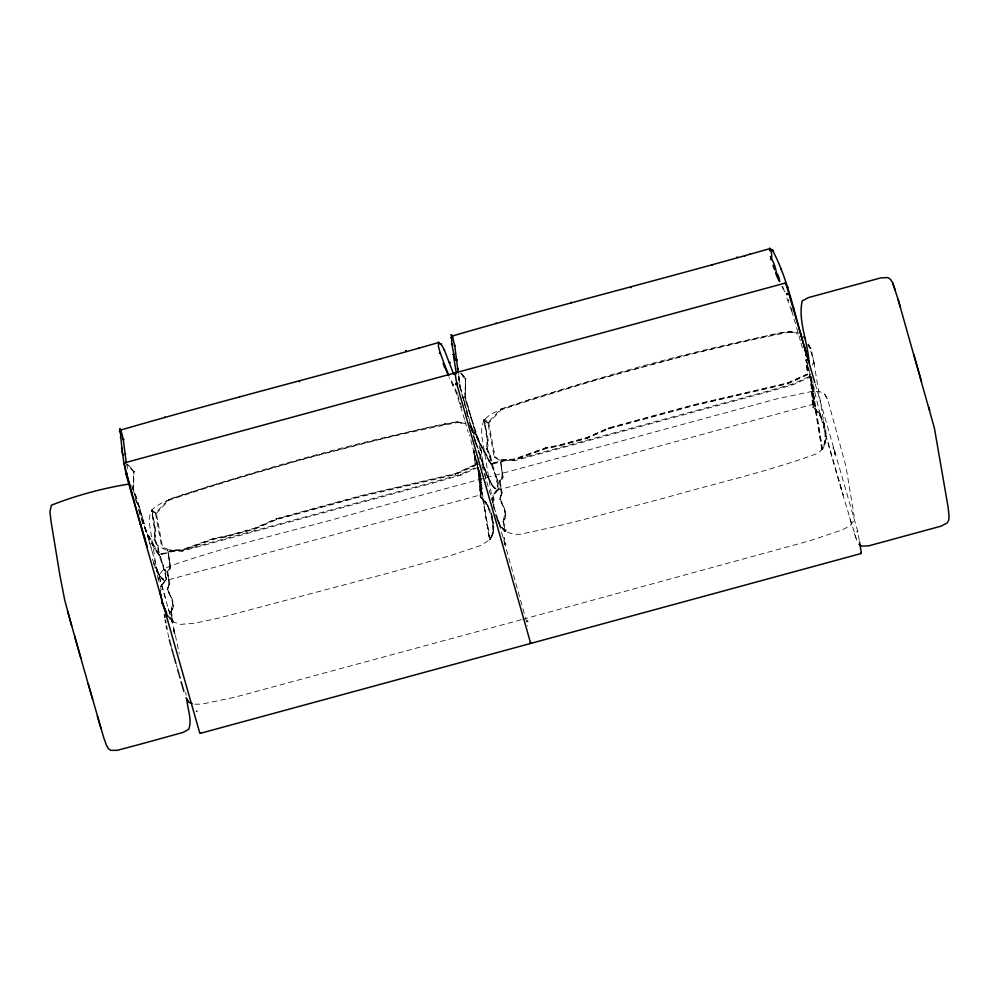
<?xml version="1.0" encoding="UTF-8"?>
<svg xmlns="http://www.w3.org/2000/svg" width="999" height="999" viewBox="0 0 999 999"><rect width="100%" height="100%" fill="white"/><g stroke="black" fill="none" stroke-linecap="round" stroke-linejoin="round"><path stroke-width="0.75" stroke-dasharray="5 3.75" d="M814.272 397.952C810.738 414.086 816.533 391.208 812.574 381.581M813.698 402.122L812.886 401.848M481.943 488.723L481.131 488.686L480.806 492.994L481.943 488.911L481.056 478.221M481.318 492.757L480.519 492.482M812.686 407.043C824.487 413.898 830.456 437.25 822.252 449.862C828.109 436.913 824.749 416.87 812.686 407.043L810.863 382.055L805.993 359.415C805.519 361.213 808.865 378.159 806.892 374.076L787.612 382.904L693.456 404.82L608.503 427.947L586.713 437.525L558.141 445.304L546.128 447.577L513.798 459.153L506.643 459.365L491.208 463.561L490.834 464.597L491.183 463.648L478.509 439.735L471.228 417.157L465.534 397.515L465.684 378.321L464.71 397.652L477.747 440.084L490.834 464.597L506.805 460.252L513.986 460.052L546.366 448.451L558.354 446.178L587.012 438.386L608.791 428.808L693.693 405.694L787.899 383.766L807.766 374.662L807.317 365.234M492.432 517.507L493.743 526.948L493.369 533.379L489.622 540.309L492.544 533.191L492.907 526.985L491.62 517.719L487.637 506.493L483.017 499.75L483.553 499.15L483.017 499.75L480.369 497.177L483.628 499.188L486.138 502.31L490.546 511.451M476.648 460.227L479.245 472.29L481.056 497.127L480.357 497.602M161.201 589.647C159.553 584.29 162.737 585.851 166.546 578.945L165.01 569.755L158.941 554.133L158.491 555.319L174.463 550.973L181.631 550.749L214.023 539.185L226.011 536.9L254.658 529.108L276.461 519.58L361.363 496.466L455.544 474.488L475.437 465.447L475.037 456.193M158.229 580.044L149.013 520.841L150.2 513.336L151.811 510.289L154.296 507.542L162.55 502.447L176.174 497.052L209.028 486.388L305.582 458.466L403.084 433.404L437.062 425.424L457.33 421.753C359.478 440.784 263.062 468.331 168.381 499.5L155.457 513.199L161.888 547.989L167.407 550.661L182.243 551.148L436.7 482.03L460.889 475.124L478.071 467.307L477.41 466.72L460.626 474.338L436.488 481.231L182.13 550.324L167.545 549.85L167.345 550.649L167.545 549.85M492.694 502.509C488.948 493.269 508.154 479.108 492.869 495.916M493.119 502.247L493.281 496.016L498.538 488.399C495.841 475.049 492.02 461.675 486.975 449.188L487.549 439.835L484.228 419.83L490.247 414.51L501.036 409.39L528.846 399.887L586.588 382.455L689.647 354.383L777.547 333.291L789.722 331.718L797.951 332.767M492.919 495.829C495.641 499.138 492.032 508.304 495.242 512.687M810.464 376.723L809.839 376.261L810.439 376.885L793.306 384.665L769.118 391.571L514.66 460.689L499.825 460.202L494.318 457.53L487.887 422.739L500.799 409.041C595.479 377.872 691.907 350.312 789.747 331.293L789.709 332.13L798.051 334.103M132.83 489.985L133.928 471.091L133.641 489.947M133.242 489.91L133.804 471.391L127.123 464.26M457.292 422.09L465.634 424.575M154.146 539.635L154.932 539.46L157.854 545.991L154.146 539.635L154.708 530.282L151.436 509.965L155.744 512.986L155.195 513.523L151.373 510.189M154.183 539.835C158.554 533.179 152.422 518.506 152.235 510.402L152.035 509.94M486.563 449.175L487.35 449.001L490.284 455.532L486.563 449.175L487.125 439.822L483.803 419.73C485.964 417.819 488.049 424.737 488.149 422.415M486.613 449.375C490.984 442.719 484.84 428.047 484.665 419.942L484.453 419.48M789.747 331.306L789.709 332.118C692.045 351.173 595.779 378.646 501.261 409.752L488.748 423.002L484.228 419.83L481.743 426.348L481.643 434.777L493.506 506.805M490.147 539.947L477.847 466.908L489.373 539.91M822.577 449.488L810.713 376.798M465.971 378.471L465.234 378.883L460.439 373.651M134.216 471.241L133.479 471.653L126.836 464.56M821.79 449.45L810.476 381.156L810.476 376.486M478.071 463.986L477.36 466.758L489.772 539.785L480.731 545.479L448.926 556.081L386.65 573.576L218.369 618.194L194.206 623.314L180.257 624.375L172.727 621.765L168.619 617.032M479.495 458.429L481.58 452.759L480.294 458.666M809.814 376.411L810.489 373.526M812.637 365.197C813.336 359.603 815.359 363.424 813.086 366.758M152.235 510.402L151.586 510.651M484.665 419.942L483.803 419.73M167.133 589.86C174.113 570.641 164.223 597.302 167.844 589.672C170.879 595.729 176.698 606.218 170.754 611.937C171.328 611.238 171.328 604.37 173.401 605.731M499.562 499.4C506.53 480.169 496.64 506.843 500.262 499.213C503.296 505.269 509.115 515.759 503.184 521.478C503.758 520.779 503.746 513.911 505.819 515.272M165.047 569.954L164.273 570.129L158.766 554.67L157.255 545.629L158.029 545.454M806.892 365.247L807.329 374.375L787.749 383.329L693.581 405.257L608.641 428.371L586.863 437.949L558.254 445.741L546.241 448.014L513.898 459.602L506.73 459.802L491.358 463.673L497.252 479.832L491.183 464.21L489.672 455.169L490.459 454.982M158.079 545.654L159.116 554.882L146.341 531.081L133.654 489.835M160.502 586.288C169.58 577.722 164.785 579.77 165.01 569.755M490.497 455.194L491.97 464.023L491.183 464.21M497.477 479.495C502.772 498.751 494.118 483.141 497.427 479.295M158.779 554.595C150.1 544.018 142.37 524.163 138.424 509.278M155.981 513.424L151.811 510.289L155.12 530.294L154.558 539.647C159.603 552.135 163.424 565.509 166.109 578.858L160.864 586.475M487.887 422.739L488.761 422.952L495.054 456.968L494.405 457.554L495.054 456.968L500.024 459.403L514.547 459.865L768.918 390.771L793.044 383.878L809.839 376.261M158.779 554.52L174.301 550.099L181.456 549.875L213.786 538.336L225.799 536.038L254.37 528.271L276.174 518.743L361.139 495.616L455.269 473.638L474.575 464.872C476.523 468.893 473.226 452.372 473.838 450.561M488.748 479.845L489.46 479.458L492.544 485.851L486.438 474.7L478.059 450.974M156.468 570.779C165.797 582.767 156.818 574.388 154.758 567.007M152.298 559.003L157.23 570.491L156.518 570.879M489.398 539.635L490.172 539.66M821.815 449.175L822.589 449.2M472.052 444.792L469.58 434.827M169.743 583.841L168.931 583.841L166.933 571.778C171.503 561.251 171.84 570.879 166.933 571.778M173.401 605.931C171.541 598.651 172.715 599.55 167.133 590.059M170.642 611.55L171.453 611.55L173.052 622.215L169.867 619.492L170.504 618.968L173.139 621.753M502.16 493.381L501.361 493.369L499.363 481.318C503.921 470.791 504.258 480.407 499.363 481.318M505.819 515.472C503.958 508.191 505.132 509.09 499.562 499.6M503.071 521.091C511.476 541.146 499.675 528.384 496.865 518.568M169.93 567.12L170.529 567.694M167.632 571.977L167.045 571.391M502.36 476.66L502.947 477.235M500.062 481.518L499.463 480.931M782.579 286.226L784.627 291.758L781.842 286.601M814.285 398.139L813.473 398.089L811.425 378.883M481.943 488.911L481.131 488.873L479.208 470.054M478.259 467.47L477.472 467.345M464.572 419.48L456.468 393.481L449.163 377.597M156.319 513.461L168.831 500.212C263.361 469.118 359.615 441.62 457.28 422.589L457.317 421.765L465.996 423.813M169.905 619.505L170.504 618.968L168.207 615.734M463.261 400.124L463.986 400.075L468.044 414.885M791.683 310.714L800.599 341.621M486.713 474.562L489.51 479.557L488.798 479.945M484.04 468.007L491.208 483.791L494.53 488.936L496.703 490.359L813.211 404.22L813.998 399.5L812.474 383.591M500.249 525.586L495.841 514.085M138.561 509.103L138.674 509.328M810.539 377.16L809.889 376.885M138.824 509.153L145.966 531.256L158.679 554.807L174.388 550.536L181.543 550.312L213.911 538.761L225.911 536.475L254.52 528.683L276.323 519.168L361.251 496.041L455.407 474.063L475 465.159L474.612 456.206M475.699 442.782L473.489 433.766M456.968 393.506L457.105 393.057M521.328 619.705L235.015 697.177L201.773 704.145L193.344 704.208M522.814 619.305L810.401 540.609L842.744 529.72L850.211 525.462L853.508 521.116L854.02 515.134L845.966 466.57L829.045 404.295L827.197 398.526L824.387 393.681L819.605 391.546L811.176 391.608L777.934 398.576L367.894 509.74C302.173 529.02 234.865 543.344 170.205 566.033C163.436 568.443 157.043 574.238 159.078 582.005M460.739 389.585L458.691 373.102M480.057 476.935L480.194 476.923M812.574 385.851L812.786 385.826M463.336 400.324L463.986 400.075L460.801 389.111M791.67 311.001L785.838 295.442M457.305 422.177L465.534 423.226M475.711 442.182L486.813 474.525L473.076 433.828M812.786 407.142L813.473 406.655L811.663 381.83L808.74 368.256M155.732 512.874L155.195 513.523M789.747 331.293L798.413 333.341M167.632 549.974C167.357 547.29 160.152 548.226 162.625 547.427L156.344 513.411M163.424 578.771C164.66 582.155 155.17 570.254 162.862 579.408M495.791 488.136C497.04 491.645 487.425 479.208 495.242 488.786M496.928 518.731C500.112 532.242 514.273 537.112 526.635 532.854C573.626 523.389 619.63 509.652 666.008 497.614C715.034 483.416 765.097 472.315 813.161 455.02C824.55 452.06 827.921 439.76 825.012 429.533L813.124 357.792M784.889 291.483L784.14 291.758M484.003 420.192L487.612 423.064M505.569 531.293L505.019 530.781L504.857 531.593M173.027 621.49L172.427 622.052M163.149 579.095L160.14 576.261L153.509 563.011M495.516 488.461L492.47 485.489L489.135 479.695M505.444 531.031L500.274 525.349L497.252 518.431M128.371 464.997L134.116 471.128M461.038 373.077L465.871 378.359M460.739 373.364L465.559 378.621L465.122 397.577L475.374 432.092L478.134 439.91L491.021 464.085M471.366 427.285L476.111 434.478L479.582 443.519M500.799 409.041L501.261 409.752L500.811 409.053M168.831 500.212L168.431 499.575L168.831 500.199M808.241 344.38L810.838 348.251L813.973 362.575L810.064 348.539L807.542 344.78M468.906 424.513L478.421 438.711L481.718 452.984L480.931 452.884L477.634 438.998L471.753 430.219M503.059 476.86L500.761 462.225L502.247 477.035M500.462 462.712L501.261 462.5M170.629 567.32L168.332 552.684L169.818 567.494M168.044 553.171L168.843 552.959M481.805 464.947L504.12 541.233L505.944 544.255L503.933 537.3L504.233 544.717M827.197 398.526L824.387 393.681M131.718 485.864L136.326 496.728L148.389 538.324M156.843 570.641L160.664 577.609L164.323 580.943L480.831 494.817L481.655 490.259L480.219 474.637M793.181 384.116L793.256 384.328M457.217 393.131L449.912 377.235M808.528 344.018L812 353.059M153.546 563.111L154.558 565.584M468.419 416.283L473.051 432.33M854.282 533.528L857.017 541.046C840.746 488.436 824.799 435.502 812.287 381.855M495.579 515.047L496.328 517.307M475.699 442.482L482.917 464.498M791.345 308.017L792.17 310.689M457.629 394.443L462.2 409.34M473.114 435.339L475.299 442.545M806.118 360.289L807.816 365.959M472.802 447.852L475.699 457.48M476.486 460.077L478.446 466.595M464.897 421.103L468.256 432.392M142.732 518.344L139.148 505.993M815.234 383.903L857.741 531.268L859.252 540.409M469.567 421.853L472.639 432.392L469.717 422.24M474.363 439.523L476.111 445.504M801.036 343.069L803.146 350.312M133.666 491.396L138.386 507.679M134.977 497.402L136.701 503.346M851.46 524.25L849.275 516.683L849.674 518.119M470.566 426.66L472.24 432.455M159.178 576.336L174.113 629.395L179.246 653.571M828.034 442.207L843.119 495.129L838.685 479.495M165.509 598.289L147.49 535.127L151.898 550.761M176.286 664.622L177.31 668.231M504.12 541.233L527.684 625.861M491.083 512.774L492.095 516.321M492.032 517.607C489.935 510.152 487.25 501.998 480.656 497.315L478.833 472.402L474.3 451.286M466.908 412.387L467.669 415.097M168.431 608.666L172.59 623.626M459.49 385.139L466.533 411.039M170.779 645.254L171.441 647.677M464.398 403.109L468.056 416.446M466.833 413.549L467.644 416.508M819.879 413.399L820.566 415.946M213.911 538.711L213.898 538.798M463.586 400.149L460.764 389.348L458.279 373.127M168.831 637.649L166.983 629.183M181.568 550.262L181.518 550.362M558.266 445.704L558.229 445.779M806.393 359.315L807.367 363.836M807.691 365.347L811.263 381.943L813.074 406.843C824.237 416.77 829.632 435.901 822.189 449.325L810.301 376.848M473.888 451.386L478.434 472.515L480.257 497.502M493.081 503.796L493.668 506.805M492.257 518.806C493.506 525.711 494.692 534.028 489.772 539.785C495.791 531.718 492.744 521.528 491.358 512.524M777.584 333.366L777.497 333.216M811.363 376.685L812.05 380.557M514.647 460.189L514.572 460.364M460.352 389.385L458.054 374.538M185.652 692.295L186.176 695.366M500.162 481.131L502.16 493.169M505.144 531.306L503.471 521.191L505.419 515.372L504.408 509.265L499.962 499.5L501.76 493.269L499.762 481.218L502.647 476.948L500.861 462.599M503.071 521.291L504.732 531.331M480.706 448.251L485.901 479.645M167.745 571.59L169.743 583.628M172.727 621.765L171.054 611.65L173.002 605.831L171.99 599.725L167.545 589.959L169.331 583.728L167.345 571.678L170.23 567.407L168.444 553.059M170.654 611.75L172.315 621.79M506.768 459.765L506.693 459.852M126.811 463.911L127.697 470.729M480.344 472.702L480.869 476.848M806.493 359.428L806.73 362.312M474.25 450.524L474.475 453.346M513.798 459.153L513.986 460.052L513.823 459.19M480.781 482.342L481.58 482.417L480.781 482.342M813.061 391.396L813.86 391.483L813.174 391.308M459.677 403.796L460.452 403.596L459.677 403.796M481.843 447.727L482.579 447.477L481.843 447.727M149.613 538.823L150.35 538.586L149.613 538.823M499.75 459.877L499.75 459.877M174.301 550.099L174.463 550.973L174.338 550.137M142.882 523.676L143.656 523.501L142.882 523.676M474.987 432.13L475.761 431.943L474.987 432.13M464.722 397.552L465.534 397.515L464.722 397.552M182.13 550.324L182.243 551.148L182.193 550.461M485.464 502.659L486.138 502.31L485.464 502.659M817.881 412.2L818.568 411.85L817.881 412.2M487.649 506.393L488.386 506.118L487.649 506.393M820.079 415.934L820.803 415.659L820.079 415.934M156.593 551.873L157.268 551.51L156.593 551.873M488.911 461.076L489.585 460.701L488.911 461.076M470.454 417.332L471.228 417.157L470.454 417.332M822.739 422.502L823.501 422.315L822.739 422.502M154.483 548.926L155.17 548.563L154.483 548.926M486.788 458.042L486.9 457.917M824.075 427.172L824.849 427.048L824.075 427.172M154.77 530.094L155.469 530.506L154.77 530.094M487.2 439.635L487.899 440.047L487.2 439.635M492.544 522.352L493.331 522.29L492.544 522.352M824.962 431.893L825.761 431.83L824.962 431.893M492.944 526.923L493.743 526.948L492.944 526.923M825.361 436.463L826.161 436.488L825.499 436.413M482.579 464.435L483.316 464.423L482.579 464.435M480.906 445.641L481.593 445.791L480.906 445.641M148.689 536.8L149.375 536.95L148.689 536.8M458.866 379.982L459.627 380.057L458.866 379.982M477.847 439.747L478.521 439.897L477.847 439.747M145.679 531.093L146.353 531.243L145.679 531.093M478.546 472.127L479.133 472.677L478.546 472.127M810.963 381.668L811.55 382.217L810.963 381.668M857.741 531.268L857.117 532.292L856.842 531.206L857.741 531.268M452.647 384.877L453.309 384.765L452.647 384.877M477.697 438.911L478.421 438.711L477.697 438.911M492.582 533.154L493.369 533.379L492.707 533.141M810.127 348.451L810.838 348.251L810.127 348.451M824.999 442.694L825.786 442.919L824.999 442.694M502.347 528.946L502.934 528.508L502.347 528.946M788.199 300.087L788.873 300.112L788.199 300.087M474.338 458.004L475.124 458.042L474.338 458.004M806.63 367.083L807.417 367.12L806.63 367.083M151.711 543.394L152.41 543.081L151.711 543.394M460.626 474.338L460.889 475.124L460.676 474.413M483.978 452.397L484.103 452.297M196.928 710.789L196.116 711.3L197.203 711.875L196.928 710.789M527.734 620.766L526.935 621.278L528.009 621.853L527.734 620.766M154.932 565.422L154.296 565.709L154.932 565.409M175.125 634.278L173.314 631.256L173.127 627.322L175.125 634.278M225.824 536.076L226.011 536.9L225.824 536.076M834.939 451.211L833.041 447.752L835.052 454.707L834.939 451.211M546.141 447.614L546.366 448.451L546.141 447.614M455.282 473.676L455.544 474.488L455.332 473.826M787.624 382.942L787.899 383.766L787.624 382.942M276.186 518.781L276.461 519.58L276.186 518.781M254.383 528.309L254.658 529.108L254.433 528.446M608.516 427.997L608.791 428.808L608.516 427.997M586.725 437.574L587.012 438.386L586.725 437.574M445.092 423.439L445.192 424.163L445.092 423.439"/><path stroke-width="1.5" d="M160.29 594.205C162.013 594.904 158.329 593.144 160.34 590.334M121.441 448.039C123.014 446.728 121.116 453.646 123.526 455.207M779.532 281.456C771.802 267.869 778.82 272.44 779.682 281.343M781.018 269.305L781.156 269.181M147.328 546.715L143.344 534.278M772.19 250.237L772.964 250.15L772.477 250.724M440.746 344.068L441.408 343.818L441.034 344.543M769.605 250.274C772.764 248.801 771.802 266.621 770.479 256.481M455.744 372.727L455.107 373.713L454.033 373.201L124.925 462.749L124.301 463.736L126.024 474.175L199.663 732.654L200.737 733.229L529.845 643.668L530.469 642.632L456.843 384.153L455.107 373.713L455.744 372.727L784.839 283.179L785.913 283.691L814.797 382.405M529.845 643.668L530.469 642.632L531.543 643.206L860.651 553.646L861.275 552.609L859.502 541.933M800.798 335.077L801.31 335.552M167.47 616.121L162.412 603.109M443.069 363.474C459.84 400.337 433.866 341.995 439.023 344.268M805.669 355.132L806.393 355.07M120.454 429.345L119.755 428.821L120.529 429.133M124.301 463.736L124.925 462.749M861.275 552.609L860.651 553.646M121.354 431.056L120.654 430.694L121.354 430.494M444.006 349.463L443.843 349.75M452.01 344.28L451.373 344.093L452.072 344.255M793.618 307.967L793.656 308.379M121.853 447.927L120.105 429.083L120.929 429.982C226.386 399.338 333.117 372.689 438.573 342.57L441.133 344.131L444.23 349.613L453.721 374.338M801.46 336.85C793.256 307.655 786.787 277.322 772.577 250.299L769.979 248.589C664.497 278.671 557.792 305.394 452.335 335.989L451.523 335.14L451.785 344.093L455.107 360.364M457.043 360.127L456.381 360.002L457.092 359.902M129.308 482.679L129.358 482.267M418.806 348.389L418.718 347.852M458.054 368.956L457.33 369.006L458.104 368.893M120.33 437.512L120.467 437.537M126.461 462.512L126.374 462.612M125.387 453.971L125.724 453.758M530.469 642.632L531.543 643.206M199.663 732.654L200.737 733.229M785.913 283.691L784.839 283.179M455.107 373.713L454.033 373.201M162.612 603.071L162.013 603.371M129.221 484.028C103.147 488.099 75.924 495.516 51.374 505.219L49.95 511.625L50.937 520.766L59.84 574.937L64.698 599.999L71.653 625.824M186.051 697.727L188.561 702.072L192.158 703.671M769.73 250.674L770.416 250.287M859.053 544.33L861.725 546.128L868.718 545.841L941.083 526.148L947.352 522.827L948.725 520.167L949.05 516.346L948.113 507.18L934.365 427.947L898.113 299.463L892.557 282.68L890.521 279.383L887.861 277.585L880.856 277.884L808.491 297.577L802.222 300.886C797.739 320.929 808.054 342.195 809.015 362.537M775.811 273.264C777.884 273.339 771.965 256.556 770.916 259.478M803.783 336.825L805.456 339.011M186.676 698.813L188.561 702.072M166.633 613.111L162.412 603.259L160.664 594.255M750.124 253.871L750.074 254.133M895.291 290.185L892.557 282.68M299.525 381.705L299.45 381.281M630.931 287.712L630.856 287.3M772.964 265.284L774.512 269.63M143.694 534.378L145.367 539.647M239.76 396.553L239.76 396.778M737.262 256.905L737.225 257.155M140.709 524.537L143.269 532.979M88.187 683.728L103.759 737.761L106.443 745.291L108.367 748.613L110.614 750.349L117.258 750.324L142.32 743.668L183.042 732.417L188.711 729.27C192.32 719.829 187.537 709.377 186.888 699.675M711.937 264.76L712.087 265.284M97.353 716.146L100.936 728.496M496.116 322.989L496.266 323.526M380.532 358.728L380.607 358.953M164.723 416.97L164.86 417.495M898.113 299.463L900.311 307.03L899.899 305.594M136.638 510.389L140.31 523.126M67.495 610.864L80.907 658.141M921.54 381.506L913.898 354.745M173.314 654.27L174.001 656.68M174.35 657.891L175.936 663.423M183.903 691.458L181.144 681.755M74.575 636.188L92.595 699.362M801.847 338.224L803.408 343.706M803.82 345.13L805.444 350.836M179.433 675.699L180.12 678.121M171.778 648.875L172.964 653.071M177.66 669.43L179.083 674.437M804.17 345.442L808.74 361.9M122.078 450.187L123.901 463.049L127.485 476.96M744.942 255.744L744.967 255.969M126.049 471.815L130.507 487.924M136.226 508.978L129.121 482.492M929.008 407.767L929.694 410.314M170.192 643.056L170.779 645.254M452.46 336.8L454.707 345.529L458.091 371.728M121.066 430.781L123.302 439.498L126.211 462.587M169.355 639.797L169.905 641.957M456.431 373.801L453.633 356.743M801.198 335.177L802.172 339.697M166.371 626.023L166.983 629.183M165.359 620.179L165.784 622.664M127.972 478.009L128.459 481.031M164.46 614.672L164.922 617.507M805.644 352.31L806.056 355.269M439.51 353.271L440.309 353.409L439.51 353.271M454.308 345.442L455.107 345.617L454.308 345.442M122.902 439.41L123.701 439.572L122.902 439.41M453.022 354.508L453.808 354.395L453.022 354.508M769.717 248.339L770.117 249.001L769.717 248.339M452.01 335.751L452.572 337.2L452.01 335.751M120.617 429.745L121.104 430.382L120.617 429.745M787.05 287.237L787.811 287.188L787.05 287.237M438.311 342.307L438.711 342.969L438.311 342.307M805.069 350.761L805.856 350.774L805.069 350.761M451.173 334.865L451.873 335.414L451.173 334.865M444.38 366.958L445.129 366.745L444.38 366.958M449.425 362.649L450.174 362.537L449.425 362.649M450.899 337.512L451.598 337.962L450.899 337.512M119.455 431.356L120.155 431.793L119.455 431.356M800.861 334.628L801.335 334.053L800.861 334.628M140.372 524.487L141.121 524.475L140.372 524.487M126.648 473.139L126.024 474.175L126.923 474.225L126.648 473.139M457.455 383.117L456.031 384.665L455.756 383.579L457.729 384.203L457.455 383.117M131.543 493.031L132.268 492.982L131.543 493.031M787.649 294.131L786.837 294.643L786.563 293.556L787.649 294.131M405.756 350.587L405.931 351.423L405.756 350.587M571.103 302.385L571.266 303.122L571.103 302.385"/></g></svg>
